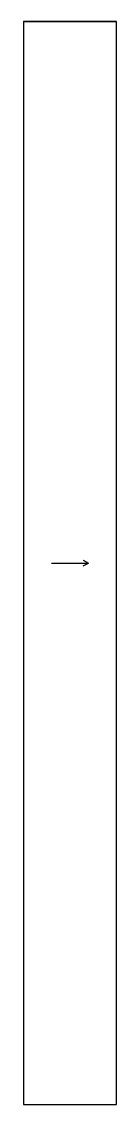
# Model space of a CAD drawing. Header units: millimetres. Extents: x 0 to 57, y 0 to 658.
import ezdxf

# ---------------------------------------------------------------- set-up
doc = ezdxf.new("R2010")
doc.units = ezdxf.units.MM
for name, color, linetype in [('EDGE_BANDING', 7, 'Continuous'), ('GRAIN_DIRECTION', 3, 'Continuous'), ('OUTSIDE_THROUGH', 7, 'Continuous')]:
    doc.layers.add(name, color=color, linetype=linetype)

msp = doc.modelspace()

# ---------------------------------------------------------------- linework, layer by layer
at = {"layer": 'EDGE_BANDING'}
for p, q in [((0, 658), (57, 658)), ((57, 0), (57, 658)), ((0, 0), (57, 0))]:
    msp.add_line(p, q, dxfattribs=at)
at = {"layer": 'GRAIN_DIRECTION'}
for p in [(17.1, 329), (36.48, 330.71), (36.48, 327.29)]:
    msp.add_line(p, (39.9, 329), dxfattribs=at)
at = {"layer": 'OUTSIDE_THROUGH'}
msp.add_lwpolyline([(0, 0), (57, 0), (57, 658), (0, 658)], close=True, dxfattribs=at)

doc.saveas('drawing.dxf')
